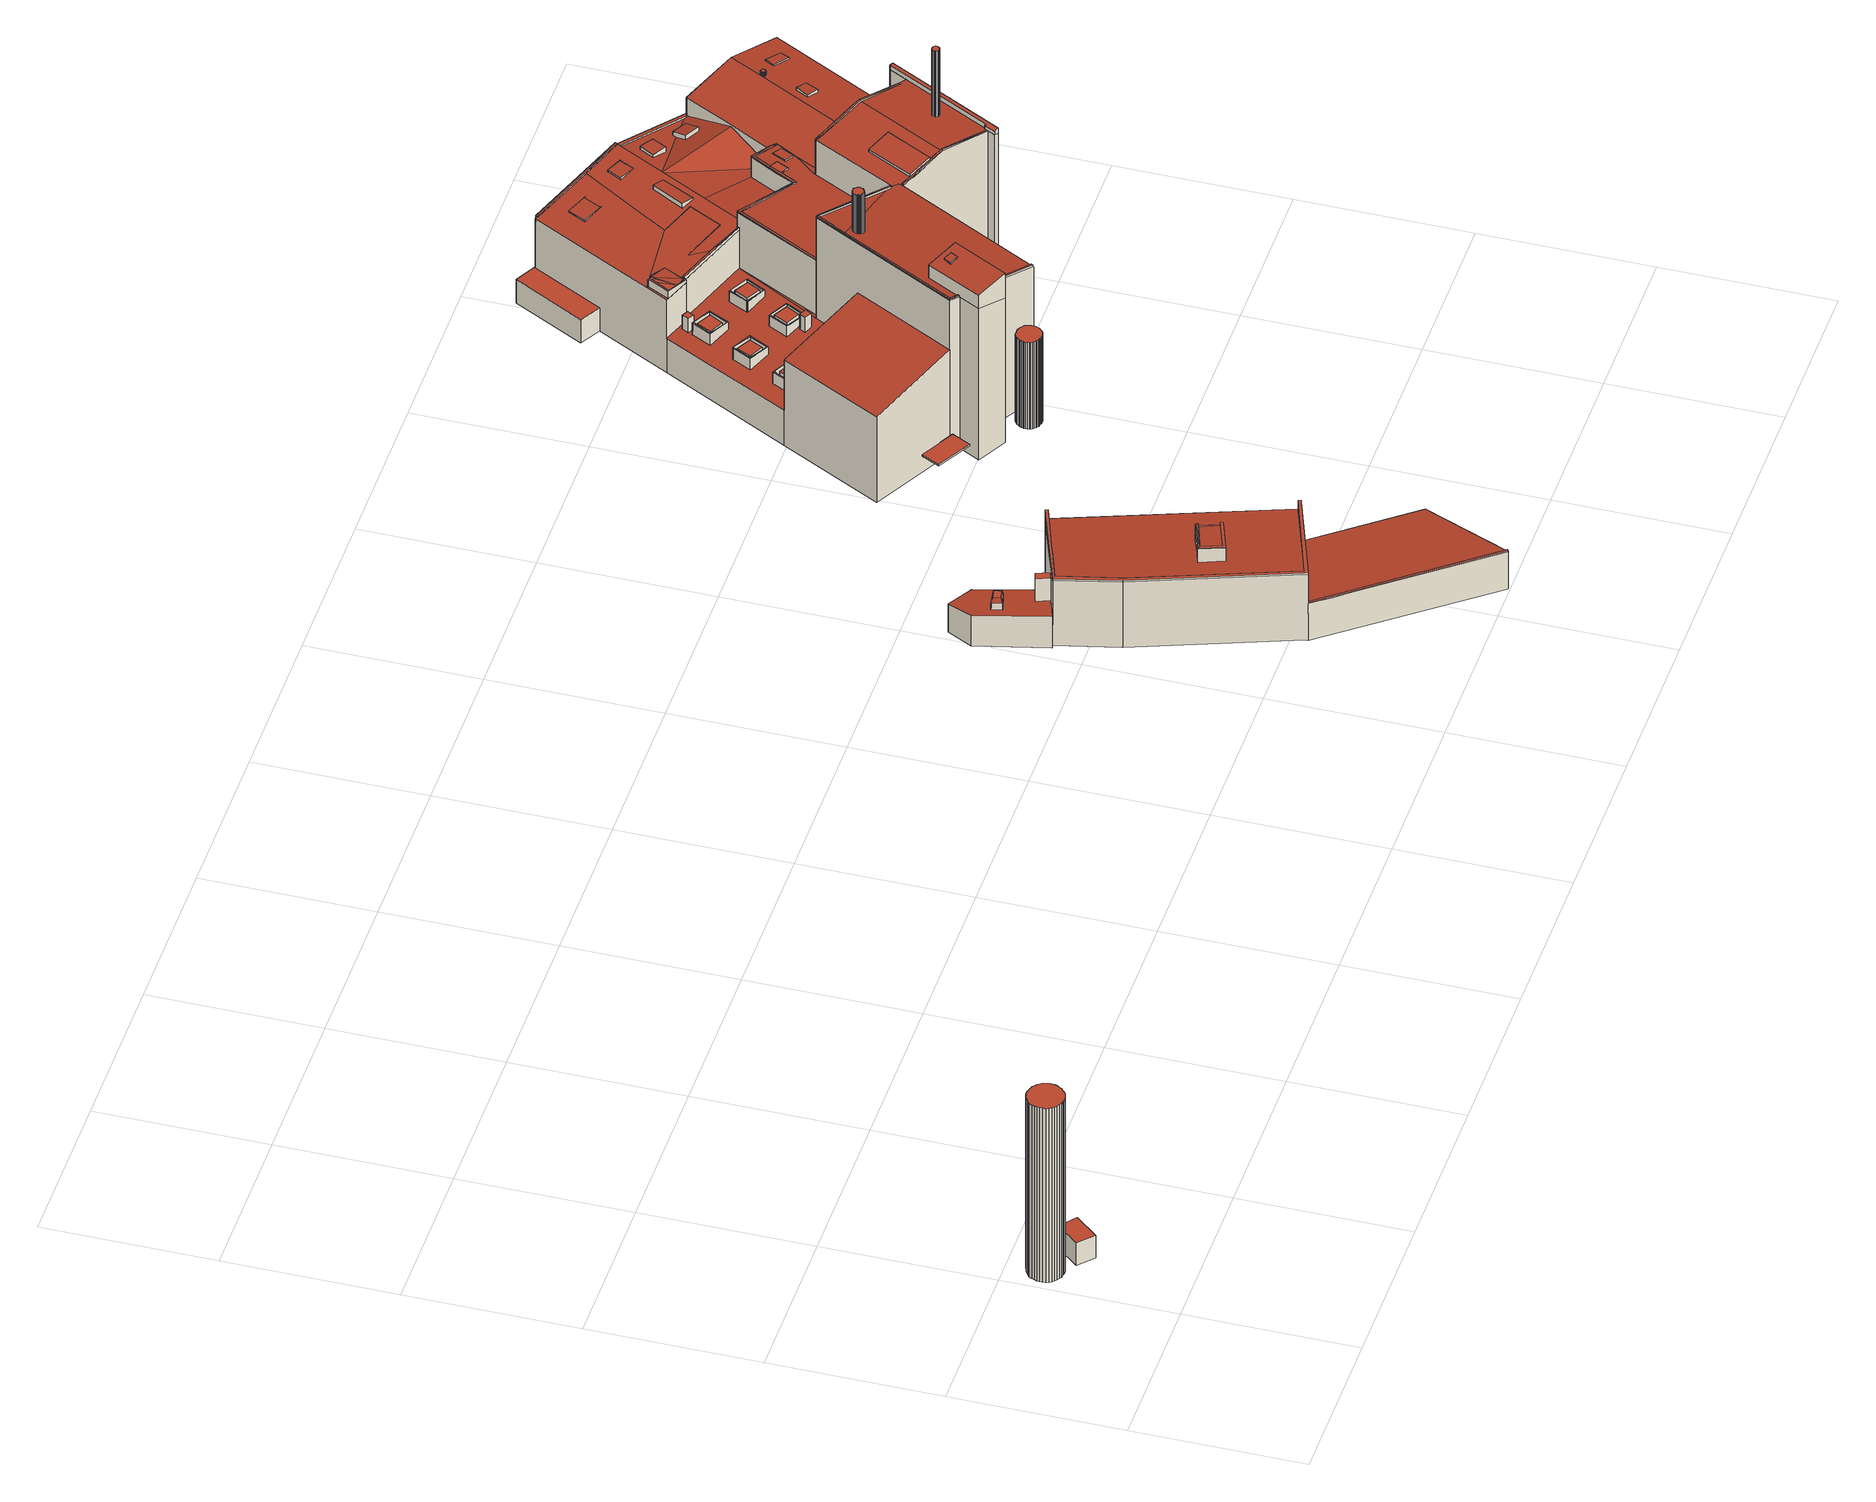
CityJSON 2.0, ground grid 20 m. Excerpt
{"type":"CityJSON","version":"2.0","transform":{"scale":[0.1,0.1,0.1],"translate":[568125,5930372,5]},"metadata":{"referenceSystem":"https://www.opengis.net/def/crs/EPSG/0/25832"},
"CityObjects":{
"building1":{"type":"Building","attributes":{"Grundfläche 2D":"13.492897","Grundhöhe NN":"6.070"},"geometry":[{"type":"Solid","lod":"3","boundaries":[[[[0,1,2,3,4,5,6,7,8,9,10,11,12,13,14,15,16,17,18,19,20,21,22,23,24,25,26,27,28,29,30,31,32,33,34,35,36,37,38,39]],[[40,41,4,3]],[[42,40,3,2]],[[43,44,0,39]],[[44,45,1,0]],[[45,42,2,1]],[[41,46,5,4]],[[46,47,6,5]],[[47,48,7,6]],[[48,49,8,7]],[[49,50,9,8]],[[50,51,10,9]],[[51,52,11,10]],[[52,53,12,11]],[[53,54,13,12]],[[54,55,14,13]],[[55,56,15,14]],[[56,57,16,15]],[[57,58,17,16]],[[58,59,18,17]],[[59,60,19,18]],[[60,61,20,19]],[[61,62,21,20]],[[62,63,22,21]],[[63,64,23,22]],[[64,65,24,23]],[[65,66,25,24]],[[66,67,26,25]],[[67,68,27,26]],[[68,69,28,27]],[[69,70,29,28]],[[70,71,30,29]],[[71,72,31,30]],[[72,73,32,31]],[[73,74,33,32]],[[74,75,34,33]],[[75,76,35,34]],[[76,77,36,35]],[[77,78,37,36]],[[78,79,38,37]],[[79,43,39,38]],[[78,77,76,75,74,73,72,71,70,69,68,67,66,65,64,63,62,61,60,59,58,57,56,55,54,53,52,51,50,49,48,47,46,41,40,42,45,44,43,79]]]],"semantics":{"surfaces":[{"type":"RoofSurface"},{"type":"WallSurface"},{"type":"GroundSurface"}],"values":[[0,1,1,1,1,1,1,1,1,1,1,1,1,1,1,1,1,1,1,1,1,1,1,1,1,1,1,1,1,1,1,1,1,1,1,1,1,1,1,1,1,2]]}}]},
"building2":{"type":"Building","attributes":{"Grundfläche 2D":"8.220326","Grundhöhe NN":"6.034"},"geometry":[{"type":"Solid","lod":"3","boundaries":[[[[80,81,82,83]],[[84,85,83,82]],[[85,86,80,83]],[[86,87,81,80]],[[87,84,82,81]],[[87,86,85,84]]]],"semantics":{"surfaces":[{"type":"RoofSurface"},{"type":"WallSurface"},{"type":"GroundSurface"}],"values":[[0,1,1,1,1,2]]}}]},
"building3":{"type":"Building","attributes":{"Grundfläche 2D":"47.144656","Grundhöhe NN":"5.315"},"children":["building3-1","building3-2"],"geometry":[{"type":"Solid","lod":"3","boundaries":[[[[88,89,90,91,92,93,94]],[[94,93,95,96]],[[88,94,96,97]],[[89,88,97,98]],[[92,91,90,89,98,99]],[[93,92,99,95]],[[99,98,97,96,95]]]],"semantics":{"surfaces":[{"type":"RoofSurface"},{"type":"WallSurface"},{"type":"GroundSurface"}],"values":[[0,1,1,1,1,1,2]]}}]},
"building3-1":{"type":"BuildingInstallation","parents":["building3"],"geometry":[{"type":"MultiSurface","lod":"3","boundaries":[[[100,101,102,103]],[[101,100,90,91]],[[91,104,102,101]],[[103,102,104,105]],[[105,90,100,103]]],"semantics":{"surfaces":[{"type":"RoofSurface"},{"type":"WallSurface"}],"values":[0,1,1,1,1]}}]},
"building3-2":{"type":"BuildingInstallation","parents":["building3"],"geometry":[{"type":"MultiSurface","lod":"3","boundaries":[[[106,107,108,109]],[[110,106,109,111]],[[107,112,113,108]],[[112,114,110,111,113]],[[109,108,113,111]],[[115,116,107,106]],[[116,117,112,107]],[[112,117,118,110,114]],[[115,106,110,118]]],"semantics":{"surfaces":[{"type":"RoofSurface"},{"type":"WallSurface"}],"values":[0,0,0,0,0,1,1,1,1]}}]},
"building4":{"type":"Building","attributes":{"Grundfläche 2D":"330.862575","Grundhöhe NN":"5.452"},"children":["building4-1"],"geometry":[{"type":"MultiSurface","lod":"3","boundaries":[[[119,120,121,122,123,124]],[[125,119,124,126]],[[127,128,129,130,131,132,133,134,135,136,137,138,139,140,141,142]],[[143,144,145,146,147,148,149,150,151,152,153,154,155,156,157],[158,159,160,161,162,163,164,165,166,167]],[[168,169,158,167,166]],[[168,166,165,120]],[[165,164,121,120]],[[164,163,122,121]],[[163,162,123,122]],[[162,161,170,123]],[[171,170,161,160,159]],[[171,159,158,169]],[[172,153,152,134,133,132]],[[151,150,135,134,152]],[[148,136,135,150,149]],[[146,145,137,136,148,147]],[[143,157,156,141,140,139,138,137,145,144]],[[173,142,141,156]],[[173,174,175,127,142]],[[175,176,128,127]],[[176,177,178,130,129,128]],[[179,180,172,132,131,130,178]],[[153,172,181,182]],[[154,153,182,183]],[[155,154,183,184]],[[156,155,184,185]],[[173,156,185,186]],[[175,174,173,186,187]],[[176,175,187,188]],[[189,178,177,176,188,190]],[[181,172,180,179,178,189,191]],[[185,184,183,182,181,191,189,190,188,187,186]]],"semantics":{"surfaces":[{"type":"RoofSurface"},{"type":"WallSurface"},{"type":"GroundSurface"}],"values":[0,0,0,0,1,1,1,1,1,1,1,1,1,1,1,1,1,1,1,1,1,1,1,1,1,1,1,1,1,1,1,2]}}]},
"building4-1":{"type":"BuildingInstallation","parents":["building4"],"geometry":[{"type":"MultiSurface","lod":"3","boundaries":[[[192,193,194]],[[193,195,196,194]],[[197,198,192]],[[198,193,192]],[[199,198,197,200,201,202,203]],[[194,170,171,197,192]],[[171,169,200,197]],[[169,168,201,200]],[[168,120,119,203,202,201]],[[199,203,119,125]],[[198,199,125,126]],[[195,193,198,126,124]],[[124,123,170,194,196,195]]],"semantics":{"surfaces":[{"type":"RoofSurface"},{"type":"WallSurface"}],"values":[0,0,0,0,0,1,1,1,1,1,1,1,1]}}]},
"building5":{"type":"Building","attributes":{"Grundfläche 2D":"205.376979","Grundhöhe NN":"5.447"},"children":["building5-1"],"geometry":[{"type":"Solid","lod":"3","boundaries":[[[[204,205,206,207,208,209,210,211,212]],[[206,205,204,212,213,214]],[[208,207,206,214,215]],[[216,210,209,208,215,217]],[[212,211,210,216,213]],[[215,214,213,216,217]]]],"semantics":{"surfaces":[{"type":"RoofSurface"},{"type":"WallSurface"},{"type":"GroundSurface"}],"values":[[0,1,1,1,1,2]]}}]},
"building5-1":{"type":"BuildingInstallation","parents":["building5"],"geometry":[{"type":"MultiSurface","lod":"3","boundaries":[[[218,219,220,221]],[[212,204,205,206,219,218]],[[206,207,220,219]],[[221,220,207,211]],[[211,212,218,221]]],"semantics":{"surfaces":[{"type":"RoofSurface"},{"type":"WallSurface"}],"values":[0,1,1,1,1]}}]},
"building6":{"type":"Building","attributes":{"Grundfläche 2D":"6.274191","Grundhöhe NN":"5.397"},"geometry":[{"type":"Solid","lod":"3","boundaries":[[[[222,223,224,225,226,227,228,229,230,231,232,233,234,235,236,237,238,239,240,241,242,243,244,245,246,247,248,249,250,251,252,253,254,255,256,257,258,259,260,261,262,263,264,265,266,267,268,269,270,271]],[[272,273,230,229]],[[273,274,231,230]],[[275,272,229,228]],[[276,277,225,224]],[[277,278,226,225]],[[278,279,227,226]],[[279,275,228,227]],[[274,280,232,231]],[[280,281,233,232]],[[281,282,234,233]],[[282,283,235,234]],[[283,284,236,235]],[[284,285,237,236]],[[285,286,238,237]],[[286,287,239,238]],[[287,288,240,239]],[[288,289,241,240]],[[289,290,242,241]],[[290,291,243,242]],[[291,292,244,243]],[[292,293,245,244]],[[293,294,246,245]],[[294,295,247,246]],[[295,296,248,247]],[[296,297,249,248]],[[297,298,250,249]],[[298,299,251,250]],[[299,300,252,251]],[[300,301,253,252]],[[301,302,254,253]],[[302,303,255,254]],[[303,304,256,255]],[[304,305,257,256]],[[305,306,258,257]],[[306,307,259,258]],[[307,308,260,259]],[[308,309,261,260]],[[309,310,262,261]],[[310,311,263,262]],[[311,312,264,263]],[[312,313,265,264]],[[313,314,266,265]],[[314,315,267,266]],[[315,316,268,267]],[[316,317,269,268]],[[317,318,270,269]],[[318,319,271,270]],[[319,320,222,271]],[[320,321,223,222]],[[321,276,224,223]],[[317,316,315,314,313,312,311,310,309,308,307,306,305,304,303,302,301,300,299,298,297,296,295,294,293,292,291,290,289,288,287,286,285,284,283,282,281,280,274,273,272,275,279,278,277,276,321,320,319,318]]]],"semantics":{"surfaces":[{"type":"RoofSurface"},{"type":"WallSurface"},{"type":"GroundSurface"}],"values":[[0,1,1,1,1,1,1,1,1,1,1,1,1,1,1,1,1,1,1,1,1,1,1,1,1,1,1,1,1,1,1,1,1,1,1,1,1,1,1,1,1,1,1,1,1,1,1,1,1,1,1,2]]}}]},
"building7":{"type":"Building","attributes":{"Grundfläche 2D":"1650.119699","Grundhöhe NN":"5.397"},"children":["building7-1","building7-2","building7-3","building7-4","building7-5","building7-6","building7-7","building7-8","building7-9","building7-10","building7-11","building7-12","building7-13","building7-14","building7-15","building7-16","building7-17","building7-18","building7-19","building7-20","building7-21","building7-22","building7-23","building7-24","building7-25","building7-26","building7-27","building7-28","building7-29","building7-30","building7-31","building7-32","building7-33","building7-34","building7-35","building7-36","building7-37","building7-38","building7-39","building7-40","building7-41","building7-42","building7-43","building7-44","building7-45","building7-46","building7-47"],"geometry":[{"type":"MultiSurface","lod":"3","boundaries":[[[322,323,324,325],[326,327,328,329]],[[330,331,332,333,334,335,336,337,338,339,340,341]],[[342,343,344,345,346,347,340,348,349,337,350,335,351,352]],[[341,340,347,346,353,354]],[[336,350,337]],[[335,350,336]],[[355,356,357,358]],[[359,360,361,362,363,364,365,366,367,368,369,370,371]],[[364,363,362,361,372,373,374,375,376,377,378,379,380,381,382],[383,384,385,386]],[[387,388,389,390]],[[389,391,390]],[[390,391,388,392,393,394,395,396,395]],[[388,391,389,388,392]],[[397,398,399,400,401,402,403,404,380,379,378,393,392,388,387,405]],[[406,407,408,409,410,411,412,413,414,415,416,417]],[[414,413,412,418,419,420,421]],[[422,423,424]],[[424,425,426]],[[427,422,428,429,430,431,432],[424,426,425,423,422],[433,434,435]],[[425,424,423]],[[434,433,435]],[[436,429,428]],[[437,438,439,440,441,442,443,444]],[[442,445,446,447]],[[447,448,442]],[[438,437,444,443,442,448,449,450]],[[451,452,453,454,455]],[[456,457,455,454,458,459,460,461,462,463,464,465,466,467,468,469]],[[470,471,472,473]],[[474,475,476,477,478]],[[479,480,446,445]],[[481,482,324,323]],[[400,325,324,482,402,483,484,401]],[[399,322,325,400]],[[481,323,322,399,398,485,486,397]],[[349,338,337]],[[339,338,349,348]],[[340,339,348]],[[471,422,427,472]],[[358,357,385,384]],[[355,358,384,383]],[[356,355,383,386]],[[357,356,386,385]],[[472,427,487,488,473]],[[470,473,488,489]],[[471,470,405,387,390,428,422]],[[405,470,489,490,397]],[[481,397,490,491]],[[482,481,491,492]],[[404,403,402,493,494]],[[402,482,492,493]],[[380,404,494,495]],[[395,496,467,436,428,390]],[[456,469,468,467,496,395,394,393,378,377,457]],[[496,467,496,395]],[[442,441,440,439,497,344,343,342,352,479,445]],[[344,497,439,498,499,345]],[[346,345,499,500]],[[346,500,501,475,353]],[[502,432,330,341,354,353,475,474,503]],[[331,330,432,431,332]],[[332,431,430,333]],[[333,430,429,334]],[[414,421,504,505,450,415]],[[448,447,417,416,415,450,449]],[[420,506,504,421]],[[427,432,502,487]],[[368,367,507,508]],[[368,508,506,420,369]],[[369,420,419,370]],[[412,411,410,409,453,452,451,455,376,375,374,373,372,361,360,359,371,370,419,418]],[[376,455,457,377]],[[365,364,382,381,380,495,509]],[[366,365,509,510]],[[367,366,510,507]],[[475,501,511,476]],[[477,476,511,512]],[[478,477,512,513]],[[474,478,513,503]],[[439,438,514,498]],[[450,505,514,438]],[[459,458,454,453,409,408,407]],[[417,447,446,461,460,459,407,406]],[[462,461,446,480,463]],[[352,351,465,464,463,480,479]],[[334,429,436,467,466,465,351,335]],[[506,508,507,510,509,495,494,493,492,491,490,489,488,487,502,503,513,512,511,501,500,499,498,514,505,504]]],"semantics":{"surfaces":[{"type":"RoofSurface"},{"type":"WallSurface"},{"type":"GroundSurface"}],"values":[0,0,0,0,0,0,0,0,0,0,0,0,0,0,0,0,0,0,0,0,0,0,0,0,0,0,0,0,0,0,0,1,1,1,1,1,1,1,1,1,1,1,1,1,1,1,1,1,1,1,1,1,1,1,1,1,1,1,1,1,1,1,1,1,1,1,1,1,1,1,1,1,1,1,1,1,1,1,1,1,1,1,1,1,1,1,2]}}]},
"building7-1":{"type":"BuildingInstallation","parents":["building7"],"geometry":[{"type":"MultiSurface","lod":"3","boundaries":[[[515,516,517,518,519,520,521,522,523,524,525,526,527,528,529,530,531,532,533,534,535,536,537,538,539,540,541,542,543,544,545,546,547,548,549,550,551,552,553,554]],[[555,556,520,519]],[[556,557,521,520]],[[557,558,522,521]],[[559,560,518,517]],[[560,555,519,518]],[[558,561,523,522]],[[561,562,524,523]],[[562,563,525,524]],[[563,564,526,525]],[[564,565,527,526]],[[565,566,528,527]],[[529,528,566,567]],[[567,568,530,529]],[[568,569,531,530]],[[532,531,569,570]],[[570,571,533,532]],[[571,572,534,533]],[[572,573,535,534]],[[573,574,536,535]],[[574,575,537,536]],[[575,576,538,537]],[[576,577,539,538]],[[577,578,540,539]],[[578,579,541,540]],[[579,580,542,541]],[[580,581,543,542]],[[581,582,544,543]],[[582,583,545,544]],[[583,584,546,545]],[[584,585,547,546]],[[585,586,548,547]],[[586,587,549,548]],[[587,588,550,549]],[[551,550,588,589]],[[589,590,552,551]],[[590,591,553,552]],[[591,592,554,553]],[[592,593,515,554]],[[593,594,516,515]],[[594,559,517,516]]],"semantics":{"surfaces":[{"type":"RoofSurface"},{"type":"WallSurface"}],"values":[0,1,1,1,1,1,1,1,1,1,1,1,1,1,1,1,1,1,1,1,1,1,1,1,1,1,1,1,1,1,1,1,1,1,1,1,1,1,1,1,1]}}]},
"building7-2":{"type":"BuildingInstallation","parents":["building7"],"geometry":[{"type":"MultiSurface","lod":"3","boundaries":[[[595,596,597,598]],[[598,597,329,328]],[[595,598,328,327]],[[596,595,327,326]],[[597,596,326,329]]],"semantics":{"surfaces":[{"type":"RoofSurface"},{"type":"WallSurface"}],"values":[0,1,1,1,1]}}]},
"building7-3":{"type":"BuildingInstallation","parents":["building7"],"geometry":[{"type":"MultiSurface","lod":"3","boundaries":[[[599,600,485]],[[600,486,485]],[[601,600,599]],[[599,602,603,604,605,606,607,601]],[[606,608,609,607]],[[610,611,609,608]],[[612,611,610]],[[612,613,614,611]],[[599,485,398,615]],[[602,599,615,392]],[[392,388,603,602]],[[388,389,603]],[[389,604,603]],[[389,391,605,604]],[[391,616,606,605]],[[617,618,612,610,608,606,616,396]],[[618,393,613,612]],[[614,613,393,394,395,609,611]],[[395,390,607,609]],[[390,387,405,601,607]],[[601,405,397,486,600]]],"semantics":{"surfaces":[{"type":"RoofSurface"},{"type":"WallSurface"}],"values":[0,0,0,0,0,0,0,0,1,1,1,1,1,1,1,1,1,1,1,1,1]}}]},
"building7-4":{"type":"BuildingInstallation","parents":["building7"],"geometry":[{"type":"MultiSurface","lod":"3","boundaries":[[[619,620,621,622,623,624,625,626,627,628,629,630,631,632,633]],[[624,623,332,333,634]],[[625,624,634,635]],[[626,625,635,636]],[[637,638,627,626,636,639]],[[627,638,640]],[[628,627,640,641]],[[642,629,628,641,643]],[[644,631,630,629,642,645]],[[632,631,646]],[[647,648,649,620,619,633,632,633]],[[650,331,622,621,620,649]],[[622,331,332,623]]],"semantics":{"surfaces":[{"type":"RoofSurface"},{"type":"WallSurface"}],"values":[0,1,1,1,1,1,1,1,1,1,1,1,1]}}]},
"building7-5":{"type":"BuildingInstallation","parents":["building7"],"geometry":[{"type":"MultiSurface","lod":"3","boundaries":[[[651,652,653]],[[651,654,655,656]],[[654,651,653]],[[334,335,652,651]],[[653,652,335,350]],[[654,653,350,336]],[[657,658,655,654,336]],[[655,658,634,624,656]],[[333,334,651,656,624,634]]],"semantics":{"surfaces":[{"type":"RoofSurface"},{"type":"WallSurface"}],"values":[0,0,0,1,1,1,1,1,1]}}]},
"building7-6":{"type":"BuildingInstallation","parents":["building7"],"geometry":[{"type":"MultiSurface","lod":"3","boundaries":[[[659,660,353,341,649,648]],[[353,354,341]]],"semantics":{"surfaces":[{"type":"RoofSurface"},{"type":"WallSurface"}],"values":[0,1]}}]},
"building7-7":{"type":"BuildingInstallation","parents":["building7"],"geometry":[{"type":"MultiSurface","lod":"3","boundaries":[[[661,662,663,664]],[[664,665,661]],[[665,666,662,661]],[[666,663,662]]],"semantics":{"surfaces":[{"type":"RoofSurface"},{"type":"WallSurface"}],"values":[0,1,1,1]}}]},
"building7-8":{"type":"BuildingInstallation","parents":["building7"],"geometry":[{"type":"MultiSurface","lod":"3","boundaries":[[[667,668,669,670]],[[670,669,671,672]],[[670,672,667]],[[668,667,673]],[[669,668,673,671]]],"semantics":{"surfaces":[{"type":"RoofSurface"},{"type":"WallSurface"}],"values":[0,1,1,1,1]}}]},
"building7-9":{"type":"BuildingInstallation","parents":["building7"],"geometry":[{"type":"MultiSurface","lod":"3","boundaries":[[[641,640,643]],[[644,645,642,643,640,638]],[[631,638,637,658,646]],[[631,644,638]],[[658,637,639,636,635,634]],[[646,658,674,632]],[[674,633,632]],[[675,676,633,674]],[[657,677,674,658]],[[677,678,676,675,674]],[[678,647,633,676]]],"semantics":{"surfaces":[{"type":"RoofSurface"},{"type":"WallSurface"}],"values":[0,0,0,0,0,0,0,0,1,1,1]}}]},
"building7-10":{"type":"BuildingInstallation","parents":["building7"],"geometry":[{"type":"MultiSurface","lod":"3","boundaries":[[[679,680,681]],[[680,679,682,683,684]],[[343,344,679,681]],[[344,345,682,679]],[[345,346,685,684,683,682]],[[680,684,685,347]],[[347,343,681,680]]],"semantics":{"surfaces":[{"type":"RoofSurface"},{"type":"WallSurface"}],"values":[0,0,1,1,1,1,1]}}]},
"building7-11":{"type":"BuildingInstallation","parents":["building7"],"geometry":[{"type":"MultiSurface","lod":"3","boundaries":[[[686,687,688,689]],[[690,691,687,686]],[[691,692,688,687]],[[692,693,689,688]],[[693,690,686,689]]],"semantics":{"surfaces":[{"type":"RoofSurface"},{"type":"WallSurface"}],"values":[0,1,1,1,1]}}]},
"building7-12":{"type":"BuildingInstallation","parents":["building7"],"geometry":[{"type":"MultiSurface","lod":"3","boundaries":[[[694,695,696,697]],[[698,699,697,696]],[[694,697,699,700]],[[695,694,700,701]],[[701,698,696,695]]],"semantics":{"surfaces":[{"type":"RoofSurface"},{"type":"WallSurface"}],"values":[0,1,1,1,1]}}]},
"building7-13":{"type":"BuildingInstallation","parents":["building7"],"geometry":[{"type":"MultiSurface","lod":"3","boundaries":[[[702,703,704,705,706,707,708,709,710,711,712,713,714,715,716,717,718,719,720,721]],[[722,723,705,704]],[[724,722,704,703]],[[723,725,706,705]],[[725,726,707,706]],[[726,727,708,707]],[[727,728,708]],[[728,729,709,708]],[[729,730,710,709]],[[730,731,711,710]],[[731,732,712,711]],[[732,733,713,712]],[[733,734,714,713]],[[734,735,715,714]],[[735,736,716,715]],[[736,737,717,716]],[[737,738,718,717]],[[738,739,719,718]],[[739,740,720,719]],[[740,741,720]],[[741,742,721,720]],[[742,743,702,721]],[[743,724,703,702]]],"semantics":{"surfaces":[{"type":"RoofSurface"},{"type":"WallSurface"}],"values":[0,1,1,1,1,1,1,1,1,1,1,1,1,1,1,1,1,1,1,1,1,1,1]}}]},
"building7-14":{"type":"BuildingInstallation","parents":["building7"],"geometry":[{"type":"MultiSurface","lod":"3","boundaries":[[[744,745,746,747]],[[748,749,747,746]],[[749,750,744,747]],[[745,744,750,751]],[[746,745,751,748]]],"semantics":{"surfaces":[{"type":"RoofSurface"},{"type":"WallSurface"}],"values":[0,1,1,1,1]}}]},
"building7-15":{"type":"BuildingInstallation","parents":["building7"],"geometry":[{"type":"MultiSurface","lod":"3","boundaries":[[[752,753,754,755,756,757,758,759,760,761,762]],[[763,764,755,754]],[[764,426,765,766,767,759,758,757,756,755]],[[767,768,760,759]],[[769,770,762,761]],[[770,771,752,762]],[[771,772,753,752]]],"semantics":{"surfaces":[{"type":"RoofSurface"},{"type":"WallSurface"}],"values":[0,1,1,1,1,1,1]}}]},
"building7-16":{"type":"BuildingInstallation","parents":["building7"],"geometry":[{"type":"MultiSurface","lod":"3","boundaries":[[[773,774,775,776,777,778,779,780]],[[781,782,775,774]],[[783,776,775,782,434]],[[783,784,777,776]],[[784,423,778,777]],[[423,424,778]],[[779,778,424,785]],[[785,425,780,779]],[[425,786,773,780]]],"semantics":{"surfaces":[{"type":"RoofSurface"},{"type":"WallSurface"}],"values":[0,1,1,1,1,1,1,1,1]}}]},
"building7-17":{"type":"BuildingInstallation","parents":["building7"],"geometry":[{"type":"MultiSurface","lod":"3","boundaries":[[[787,788,789,790]],[[791,792,789,788]],[[793,794,787,790]]],"semantics":{"surfaces":[{"type":"RoofSurface"},{"type":"WallSurface"}],"values":[0,1,1]}}]},
"building7-18":{"type":"BuildingInstallation","parents":["building7"],"geometry":[{"type":"MultiSurface","lod":"3","boundaries":[[[795,796,797,798,799,800,801]],[[802,803,804,795,801,800,799,805]],[[798,797,796,806,807,808]]],"semantics":{"surfaces":[{"type":"RoofSurface"},{"type":"WallSurface"}],"values":[0,1,1]}}]},
"building7-19":{"type":"BuildingInstallation","parents":["building7"],"geometry":[{"type":"MultiSurface","lod":"3","boundaries":[[[809,810,811,812]],[[812,811,813,814]],[[809,812,814,815]],[[810,809,815,816]],[[811,810,816,813]]],"semantics":{"surfaces":[{"type":"RoofSurface"},{"type":"WallSurface"}],"values":[0,1,1,1,1]}}]},
"building7-20":{"type":"BuildingInstallation","parents":["building7"],"geometry":[{"type":"MultiSurface","lod":"3","boundaries":[[[817,818,819,820]],[[820,819,821,822]],[[817,820,822,823]],[[818,817,823,824]],[[819,818,824,821]]],"semantics":{"surfaces":[{"type":"RoofSurface"},{"type":"WallSurface"}],"values":[0,1,1,1,1]}}]},
"building7-21":{"type":"BuildingInstallation","parents":["building7"],"geometry":[{"type":"MultiSurface","lod":"3","boundaries":[[[825,826,827,828,829,830,831,832,833,834]],[[835,836,830,829]],[[836,837,831,830]],[[837,838,832,831]],[[839,840,841,825,834,833]],[[841,842,826,825]],[[842,843,844,828,827,826]]],"semantics":{"surfaces":[{"type":"RoofSurface"},{"type":"WallSurface"}],"values":[0,1,1,1,1,1,1]}}]},
"building7-22":{"type":"BuildingInstallation","parents":["building7"],"geometry":[{"type":"MultiSurface","lod":"3","boundaries":[[[845,846,847,848]],[[848,847,849,850]],[[845,848,850,851]],[[846,845,851,852]],[[847,846,852,849]]],"semantics":{"surfaces":[{"type":"RoofSurface"},{"type":"WallSurface"}],"values":[0,1,1,1,1]}}]},
"building7-23":{"type":"BuildingInstallation","parents":["building7"],"geometry":[{"type":"MultiSurface","lod":"3","boundaries":[[[853,788,787,854,855,790,789,856,857]],[[794,858,854,787]],[[858,859,855,854]],[[859,793,790,855]],[[792,860,856,789]],[[860,861,862,853,857,856]],[[862,791,788,853]]],"semantics":{"surfaces":[{"type":"RoofSurface"},{"type":"WallSurface"}],"values":[0,1,1,1,1,1,1]}}]},
"building7-24":{"type":"BuildingInstallation","parents":["building7"],"geometry":[{"type":"MultiSurface","lod":"3","boundaries":[[[863,864,865,866]],[[867,868,864,863]],[[869,870,865,864,868]],[[871,866,865,870,872]],[[871,867,863,866]]],"semantics":{"surfaces":[{"type":"RoofSurface"},{"type":"WallSurface"}],"values":[0,1,1,1,1]}}]},
"building7-25":{"type":"BuildingInstallation","parents":["building7"],"geometry":[{"type":"MultiSurface","lod":"3","boundaries":[[[828,833,832,829]],[[844,839,833,828]],[[835,829,832,838,873,874,875,876]]],"semantics":{"surfaces":[{"type":"RoofSurface"},{"type":"WallSurface"}],"values":[0,1,1]}}]},
"building7-26":{"type":"BuildingInstallation","parents":["building7"],"geometry":[{"type":"MultiSurface","lod":"3","boundaries":[[[877,878,879,880]],[[880,879,881,882]],[[877,880,882,883]],[[878,877,883,884]],[[879,878,884,881]]],"semantics":{"surfaces":[{"type":"RoofSurface"},{"type":"WallSurface"}],"values":[0,1,1,1,1]}}]},
"building7-27":{"type":"BuildingInstallation","parents":["building7"],"geometry":[{"type":"MultiSurface","lod":"3","boundaries":[[[885,886,887,888,889]],[[890,891,892,893,887,886,885]],[[894,895,889,888,896]]],"semantics":{"surfaces":[{"type":"RoofSurface"},{"type":"WallSurface"}],"values":[0,1,1]}}]},
"building7-28":{"type":"BuildingInstallation","parents":["building7"],"geometry":[{"type":"MultiSurface","lod":"3","boundaries":[[[897,898,899,900,901,885,889,902,903,888,887,904]],[[895,905,902,889]],[[905,906,903,902]],[[896,888,903,906,907]],[[893,908,909,910,911,898,897,904,887]],[[911,912,899,898]],[[912,913,914,890,885,901,900,899]]],"semantics":{"surfaces":[{"type":"RoofSurface"},{"type":"WallSurface"}],"values":[0,1,1,1,1,1,1]}}]},
"building7-29":{"type":"BuildingInstallation","parents":["building7"],"geometry":[{"type":"MultiSurface","lod":"3","boundaries":[[[773,754,753,761,760,774]],[[772,435,769,761,753]],[[433,781,774,760,768]],[[786,763,754,773]]],"semantics":{"surfaces":[{"type":"RoofSurface"},{"type":"WallSurface"}],"values":[0,1,1,1]}}]},
"building7-30":{"type":"BuildingInstallation","parents":["building7"],"geometry":[{"type":"MultiSurface","lod":"3","boundaries":[[[874,915,916,875]],[[917,876,875,916]],[[873,918,915,874]],[[918,917,916,915]]],"semantics":{"surfaces":[{"type":"RoofSurface"},{"type":"WallSurface"}],"values":[0,1,1,1]}}]},
"building7-31":{"type":"BuildingInstallation","parents":["building7"],"geometry":[{"type":"MultiSurface","lod":"3","boundaries":[[[919,799,798,920,921,922,796,795,923]],[[808,924,920,798]],[[921,920,924,925]],[[926,806,796,922,921,925]],[[927,923,795,804,928]],[[927,929,919,923]],[[929,805,799,919]]],"semantics":{"surfaces":[{"type":"RoofSurface"},{"type":"WallSurface"}],"values":[0,1,1,1,1,1,1]}}]},
"building7-32":{"type":"BuildingInstallation","parents":["building7"],"geometry":[{"type":"MultiSurface","lod":"3","boundaries":[[[930,931,932,933]],[[931,930,934,935]],[[935,936,932,931]],[[933,932,936,937]],[[937,934,930,933]]],"semantics":{"surfaces":[{"type":"RoofSurface"},{"type":"WallSurface"}],"values":[0,1,1,1,1]}}]},
"building7-33":{"type":"BuildingInstallation","parents":["building7"],"geometry":[{"type":"MultiSurface","lod":"3","boundaries":[[[938,939,940,941,942,943,944,945,946,947]],[[948,949,942,941]],[[949,950,943,942]],[[950,951,944,943]],[[952,953,946,945]],[[953,954,955,938,947,946]],[[955,956,957,940,939,938]]],"semantics":{"surfaces":[{"type":"RoofSurface"},{"type":"WallSurface"}],"values":[0,1,1,1,1,1,1]}}]},
"building7-34":{"type":"BuildingInstallation","parents":["building7"],"geometry":[{"type":"MultiSurface","lod":"3","boundaries":[[[941,940,945,944]],[[957,952,945,940]],[[951,948,941,944]]],"semantics":{"surfaces":[{"type":"RoofSurface"},{"type":"WallSurface"}],"values":[0,1,1]}}]},
"building7-35":{"type":"BuildingInstallation","parents":["building7"],"geometry":[{"type":"MultiSurface","lod":"3","boundaries":[[[958,959,960,961]],[[961,960,962,963]],[[958,961,963,964]],[[959,958,964,965]],[[960,959,965,962]]],"semantics":{"surfaces":[{"type":"RoofSurface"},{"type":"WallSurface"}],"values":[0,1,1,1,1]}}]},
"building7-36":{"type":"BuildingInstallation","parents":["building7"],"geometry":[{"type":"MultiSurface","lod":"3","boundaries":[[[966,967,968,969,970,971,972,973,974,975,976,977,978,979,980,981,982,983,984,985,986,987,988,989,990,991]],[[969,968,992,993]],[[970,969,993,994]],[[968,967,995,992]],[[971,970,994,996]],[[972,971,996,997]],[[973,972,997,998]],[[974,973,998,999]],[[975,974,999,1000]],[[976,975,1000,1001]],[[977,976,1001,1002]],[[977,1002,1003]],[[978,977,1003,1004]],[[979,978,1004,1005]],[[980,979,1005,1006]],[[981,980,1006,1007]],[[982,981,1007,1008]],[[982,1008,1009]],[[983,982,1009,1010]],[[984,983,1010,1011]],[[985,984,1011,1012]],[[986,985,1012,1013]],[[987,986,1013,1014]],[[988,987,1014,1015]],[[989,988,1015,1016]],[[990,989,1016,1017]],[[991,990,1017,1018]],[[966,991,1018,1019]],[[967,966,1019,995]]],"semantics":{"surfaces":[{"type":"RoofSurface"},{"type":"WallSurface"}],"values":[0,1,1,1,1,1,1,1,1,1,1,1,1,1,1,1,1,1,1,1,1,1,1,1,1,1,1,1,1]}}]},
"building7-37":{"type":"BuildingInstallation","parents":["building7"],"geometry":[{"type":"MultiSurface","lod":"3","boundaries":[[[1020,1021,1022,365]],[[1022,1021,1023,1024,1025,1026,1027,1028,1029,1030,1031,1032,1033]],[[1021,1020,363,1034,1035,1036,379,1028,1027,1026,1025,1024,1023]],[[379,380,1029,1028]],[[1022,1033,1032,1031,1030,1029,380,381,382,364,365]]],"semantics":{"surfaces":[{"type":"RoofSurface"},{"type":"WallSurface"}],"values":[0,0,1,1,1]}}]},
"building7-38":{"type":"BuildingInstallation","parents":["building7"],"geometry":[{"type":"MultiSurface","lod":"3","boundaries":[[[1037,1038,1039,1040,1041,1042,359]],[[1042,1043,359]],[[1044,1045,1046,375,1047,1048,1040,1039]],[[359,360,361,372,373,374,375,1046,1045,1044,1039,1038,1037]],[[1049,362,1042,1041,1040,1048,1047,1050]]],"semantics":{"surfaces":[{"type":"RoofSurface"},{"type":"WallSurface"}],"values":[0,0,0,1,1]}}]},
"building7-39":{"type":"BuildingInstallation","parents":["building7"],"geometry":[{"type":"MultiSurface","lod":"3","boundaries":[[[1051,1052,1053,1054,1055,1056,1057,1058]],[[367,368,1056,1055]],[[368,369,1057,1056]],[[369,370,1059,1058,1057]],[[1058,1059,1060,1051]],[[1020,365,366,1054,1053,1052,1051,1060]],[[366,367,1055,1054]]],"semantics":{"surfaces":[{"type":"RoofSurface"},{"type":"WallSurface"}],"values":[0,1,1,1,1,1,1]}}]},
"building7-40":{"type":"BuildingInstallation","parents":["building7"],"geometry":[{"type":"MultiSurface","lod":"3","boundaries":[[[1061,1062,1063,1064]],[[1065,1066,1061,1064]],[[1066,1067,1062,1061]],[[444,1068,1063,1062,1067]],[[443,1065,1064,1063,1068]]],"semantics":{"surfaces":[{"type":"RoofSurface"},{"type":"WallSurface"}],"values":[0,1,1,1,1]}}]},
"building7-41":{"type":"BuildingInstallation","parents":["building7"],"geometry":[{"type":"MultiSurface","lod":"3","boundaries":[[[1069,1070,1071,497,1072]],[[438,1071,1070,449,450]],[[497,1071,438,439]],[[439,440,441,1069,1072,497]],[[441,437,449,1070,1069]]],"semantics":{"surfaces":[{"type":"RoofSurface"},{"type":"WallSurface"}],"values":[0,1,1,1,1]}}]},
"building7-42":{"type":"BuildingInstallation","parents":["building7"],"geometry":[{"type":"MultiSurface","lod":"3","boundaries":[[[1073,1074,1075,1076]],[[1076,1075,1077,1078]],[[1073,1076,1078,1079]],[[1074,1073,1079,1080]],[[1075,1074,1080,1077]]],"semantics":{"surfaces":[{"type":"RoofSurface"},{"type":"WallSurface"}],"values":[0,1,1,1,1]}}]},
"building7-43":{"type":"BuildingInstallation","parents":["building7"],"geometry":[{"type":"MultiSurface","lod":"3","boundaries":[[[1081,1082,1083,1084]],[[1085,1086,1084,1083]],[[1081,1084,1086,1087]],[[1087,1088,1082,1081]],[[1083,1082,1088,1085]]],"semantics":{"surfaces":[{"type":"RoofSurface"},{"type":"WallSurface"}],"values":[0,1,1,1,1]}}]},
"building7-44":{"type":"BuildingInstallation","parents":["building7"],"geometry":[{"type":"MultiSurface","lod":"3","boundaries":[[[1089,1090,1091,1092]],[[1093,1094,1089,1092]],[[1094,1095,1096,1090,1089]],[[1096,1097,1091,1090]]],"semantics":{"surfaces":[{"type":"RoofSurface"},{"type":"WallSurface"}],"values":[0,1,1,1]}}]},
"building7-45":{"type":"BuildingInstallation","parents":["building7"],"geometry":[{"type":"MultiSurface","lod":"3","boundaries":[[[1098,1099,1100,1101,1102,1103]],[[1101,1104,1105,1106,1107,1102]],[[1106,1092,1091,1108,1109,1107]],[[1110,1111,1112,1108]],[[1112,1109,1108]],[[1113,1111,1110]],[[1114,1098,1103,496]],[[1098,1114,468,1115]],[[1099,1098,1115,1116]],[[1101,1100,1099,1116,1117,1118,1119,1120,1106,1105,1104]],[[1121,1093,1092,1106,1120]],[[1091,1097,1122,1108]],[[1113,1110,1108,1122,1123]],[[1123,460,1111,1113]],[[460,461,1109,1112,1111]],[[461,462,463,1107,1109]],[[1107,463,464,465,1103,1102]],[[465,466,467,496,1103]],[[468,1114,496,467]]],"semantics":{"surfaces":[{"type":"RoofSurface"},{"type":"WallSurface"}],"values":[0,0,0,0,0,0,0,1,1,1,1,1,1,1,1,1,1,1,1]}}]},
"building7-46":{"type":"BuildingInstallation","parents":["building7"],"geometry":[{"type":"MultiSurface","lod":"3","boundaries":[[[1124,1125,484,483]],[[402,403,1124,483]],[[403,1126,1125,1124]],[[484,1125,1126,401]]],"semantics":{"surfaces":[{"type":"RoofSurface"},{"type":"WallSurface"}],"values":[0,1,1,1]}}]},
"building7-47":{"type":"BuildingInstallation","parents":["building7"],"geometry":[{"type":"MultiSurface","lod":"3","boundaries":[[[1127,1128,1129,1130]],[[1127,1130,1131,1132]],[[1128,1127,1132,1133]],[[1129,1128,1133,1134]],[[1130,1129,1134,1131]],[[1133,1132,1131,1134]]],"semantics":{"surfaces":[{"type":"RoofSurface"},{"type":"WallSurface"},{"type":"OuterCeilingSurface"}],"values":[0,1,1,1,1,2]}}]}
},
"vertices":[
[26,175,250],[23,176,250],[20,176,250],[17,175,250],[14,174,250],[11,172,250],[8,170,250],[6,168,250],[4,165,250],[3,162,250],[2,159,250],[2,156,250],[2,153,250],[2,149,250],[3,146,250],[5,143,250],[7,141,250],[9,139,250],[12,137,250],[15,135,250],[18,135,250],[21,134,250],[25,134,250],[28,135,250],[31,136,250],[34,138,250],[36,140,250],[39,142,250],[40,145,250],[42,148,250],[43,151,250],[43,154,250],[43,157,250],[42,161,250],[41,164,250],[40,166,250],[38,169,250],[35,171,250],[33,173,250],[30,174,250],[17,175,11],[14,174,11],[20,176,11],[30,174,11],[26,175,11],[23,176,11],[11,172,11],[8,170,11],[6,168,11],[4,165,11],[3,162,11],[2,159,11],[2,156,11],[2,153,11],[2,149,11],[3,146,11],[5,143,11],[7,141,11],[9,139,11],[12,137,11],[15,135,11],[18,135,11],[21,134,11],[25,134,11],[28,135,11],[31,136,11],[34,138,11],[36,140,11],[39,142,11],[40,145,11],[42,148,11],[43,151,11],[43,154,11],[43,157,11],[42,161,11],[41,164,11],[40,166,11],[38,169,11],[35,171,11],[33,173,11],
[80,137,41],[61,152,41],[39,126,41],[57,110,41],[39,126,10],[57,110,10],[80,137,10],[61,152,10],
[998,521,45],[1019,438,46],[1047,448,43],[1056,451,43],[1065,455,42],[1045,534,40],[1013,551,42],[1045,534,3],[1013,551,3],[998,521,3],[1019,438,3],[1065,455,3],
[1047,448,74],[1056,451,74],[1050,466,74],[1041,463,74],[1050,466,42],[1041,463,43],
[1017,492,53],[1032,496,53],[1030,497,59],[1018,494,59],[1014,504,53],[1016,502,59],[1030,507,53],[1028,505,59],[1015,504,53],[1017,492,44],[1032,496,43],[1030,507,43],[1014,504,44],
[1143,289,107],[1143,288,107],[1144,289,107],[1136,313,107],[1134,312,107],[1134,311,107],[1107,276,110],[1099,299,110],[1020,438,97],[1038,366,97],[1104,184,97],[1105,181,97],[1215,221,97],[1218,222,97],[1217,224,97],[1217,225,97],[1107,186,97],[1042,367,97],[1025,437,97],[1064,451,97],[1066,452,97],[1127,474,97],[1128,474,97],[1127,477,97],[1066,452,90],[1064,451,90],[1025,437,94],[1040,373,94],[1041,370,94],[1042,367,94],[1044,361,94],[1107,186,94],[1216,225,83],[1217,225,83],[1217,224,83],[1220,225,83],[1129,475,84],[1128,474,84],[1127,474,84],[1105,272,92],[1095,300,92],[1113,306,90],[1133,314,88],[1134,312,88],[1136,313,88],[1144,289,88],[1143,288,88],[1144,286,88],[1140,285,88],[1144,286,107],[1105,272,110],[1133,314,107],[1095,300,110],[1218,222,83],[1127,477,84],[1065,455,90],[1020,438,95],[1038,366,95],[1104,184,95],[1105,181,95],[1107,182,95],[1215,221,83],[1218,222,5],[1217,224,5],[1220,225,5],[1129,475,5],[1128,474,5],[1127,477,5],[1020,438,5],[1038,366,5],[1105,181,5],[1104,184,5],[1215,221,5],
[1113,306,111],[1115,304,111],[1133,314,110],[1134,311,111],[1134,312,111],[1095,300,111],[1099,299,111],[1107,276,111],[1105,272,111],[1144,286,111],[1143,288,111],[1143,289,111],
[1121,160,55],[1138,139,55],[1246,2,55],[1248,4,54],[1302,110,44],[1215,220,44],[1215,221,44],[1107,182,54],[1105,181,55],[1105,181,4],[1246,2,4],[1302,110,4],[1215,221,4],[1215,220,4],
[1105,181,56],[1246,2,56],[1248,4,56],[1107,182,56],
[1380,577,123],[1379,578,123],[1377,579,123],[1375,580,123],[1374,580,123],[1372,580,123],[1370,580,123],[1368,580,123],[1367,580,123],[1365,579,123],[1364,578,123],[1362,577,123],[1361,576,123],[1360,574,123],[1359,573,123],[1358,571,123],[1358,569,123],[1357,568,123],[1357,566,123],[1357,564,123],[1358,562,123],[1358,561,123],[1359,559,123],[1360,558,123],[1361,556,123],[1362,555,123],[1364,554,123],[1365,553,123],[1367,553,123],[1369,552,123],[1370,552,123],[1372,552,123],[1374,552,123],[1376,553,123],[1377,553,123],[1379,554,123],[1380,555,123],[1382,557,123],[1383,558,123],[1384,559,123],[1384,561,123],[1385,563,123],[1385,564,123],[1385,566,123],[1385,568,123],[1385,570,123],[1384,571,123],[1384,573,123],[1383,575,123],[1381,576,123],[1368,580,4],[1367,580,4],[1365,579,4],[1370,580,4],[1377,579,4],[1375,580,4],[1374,580,4],[1372,580,4],[1364,578,4],[1362,577,4],[1361,576,4],[1360,574,4],[1359,573,4],[1358,571,4],[1358,569,4],[1357,568,4],[1357,566,4],[1357,564,4],[1358,562,4],[1358,561,4],[1359,559,4],[1360,558,4],[1361,556,4],[1362,555,4],[1364,554,4],[1365,553,4],[1367,553,4],[1369,552,4],[1370,552,4],[1372,552,4],[1374,552,4],[1376,553,4],[1377,553,4],[1379,554,4],[1380,555,4],[1382,557,4],[1383,558,4],[1384,559,4],[1384,561,4],[1385,563,4],[1385,564,4],[1385,566,4],[1385,568,4],[1385,570,4],[1384,571,4],[1384,573,4],[1383,575,4],[1381,576,4],[1380,577,4],[1379,578,4],
[1328,664,230],[1294,599,230],[1329,580,237],[1363,645,237],[1333,641,232],[1338,650,233],[1347,645,235],[1342,636,235],[1340,956,104],[1342,955,104],[1366,942,110],[1368,945,110],[1443,906,129],[1444,907,129],[1414,924,121],[1403,951,116],[1447,928,128],[1467,967,128],[1432,985,119],[1354,982,104],[1539,1067,132],[1540,1068,132],[1541,1071,132],[1433,1127,105],[1432,1125,105],[1497,1090,121],[1467,967,127],[1447,928,127],[1414,923,121],[1445,909,129],[1454,904,131],[1430,1127,104],[1386,1043,104],[1537,791,192],[1509,737,192],[1535,723,198],[1563,777,198],[1659,792,186],[1605,820,198],[1605,821,198],[1604,818,198],[1550,715,198],[1549,713,198],[1609,681,185],[1605,672,185],[1611,670,183],[1683,807,183],[1679,809,184],[1668,788,184],[1665,789,185],[1604,821,198],[1552,848,186],[1551,849,186],[1546,852,185],[1545,852,185],[1492,750,185],[1498,747,186],[1497,743,186],[1496,741,186],[1507,735,189],[1510,733,189],[1537,791,189],[1563,777,195],[1535,723,195],[1509,737,189],[1358,751,215],[1375,779,215],[1377,783,215],[1387,805,215],[1378,783,215],[1370,769,215],[1486,753,189],[1392,803,214],[1390,804,214],[1389,802,214],[1307,624,212],[1308,626,212],[1328,664,212],[1363,645,203],[1344,607,203],[1343,605,203],[1406,572,186],[1406,571,186],[1295,631,215],[1580,907,133],[1583,906,134],[1578,896,134],[1552,848,134],[1604,821,147],[1605,821,147],[1605,820,147],[1673,948,147],[1694,988,147],[1634,1020,132],[1604,962,132],[1576,910,132],[1665,789,132],[1668,788,132],[1679,809,132],[1756,956,132],[1358,751,76],[1289,803,58],[1289,803,57],[1285,803,57],[1284,803,57],[1259,803,52],[1387,805,76],[1443,906,77],[1368,945,58],[1366,942,58],[1340,956,51],[1312,804,62],[1309,804,61],[1313,804,62],[1390,804,77],[1627,1021,108],[1635,1021,107],[1541,1071,128],[1540,1068,128],[1539,1067,128],[1510,1011,130],[1587,1018,115],[1597,1018,114],[1482,959,128],[1549,924,113],[1576,910,107],[1604,962,130],[1633,1018,108],[1634,1020,107],[1546,852,137],[1551,849,137],[1552,848,136],[1569,881,136],[1545,852,137],[1486,753,138],[1492,750,137],[1578,896,136],[1583,906,136],[1580,907,137],[1549,924,141],[1529,888,141],[1520,869,141],[1454,904,151],[1445,909,152],[1443,906,152],[1390,804,152],[1392,803,151],[1436,780,145],[1295,631,147],[1358,751,147],[1259,803,122],[1196,683,122],[1386,1043,36],[1430,1127,36],[1431,1128,36],[1406,1141,36],[1361,1057,36],[1454,904,128],[1520,869,113],[1294,599,212],[1329,580,203],[1343,605,205],[1344,607,205],[1308,626,214],[1307,624,214],[1259,803,4],[1196,683,4],[1295,631,4],[1307,624,4],[1294,599,4],[1329,580,4],[1343,605,4],[1406,571,4],[1496,741,4],[1390,804,153],[1541,1071,130],[1541,1071,4],[1433,1127,4],[1432,1125,4],[1430,1127,4],[1340,956,4],[1386,1043,4],[1756,956,4],[1634,1020,4],[1679,809,4],[1611,670,4],[1683,807,4],[1609,681,4],[1605,672,4],[1431,1128,4],[1406,1141,4],[1361,1057,4],[1635,1021,4],
[1387,763,265],[1386,763,265],[1386,764,265],[1385,764,265],[1384,764,265],[1383,764,265],[1382,764,265],[1381,763,265],[1380,763,265],[1379,762,265],[1378,761,265],[1378,760,265],[1377,759,265],[1377,758,265],[1377,757,265],[1377,756,265],[1378,756,265],[1378,755,265],[1378,754,265],[1379,753,265],[1380,752,265],[1381,752,265],[1382,751,265],[1383,751,265],[1384,751,265],[1385,752,265],[1386,752,265],[1387,752,265],[1387,753,265],[1388,753,265],[1388,754,265],[1389,754,265],[1389,755,265],[1389,756,265],[1390,757,265],[1390,758,265],[1390,759,265],[1389,760,265],[1389,761,265],[1388,762,265],[1384,764,211],[1383,764,211],[1382,764,212],[1381,763,212],[1386,764,211],[1385,764,211],[1380,763,212],[1379,762,212],[1378,761,212],[1378,760,212],[1377,759,212],[1377,758,212],[1377,757,212],[1377,756,212],[1378,756,212],[1378,755,212],[1378,754,211],[1379,753,211],[1380,752,211],[1381,752,211],[1382,751,210],[1383,751,210],[1384,751,210],[1385,752,210],[1386,752,210],[1387,752,210],[1387,753,209],[1388,753,209],[1388,754,209],[1389,754,209],[1389,755,209],[1389,756,209],[1390,757,209],[1390,758,210],[1390,759,210],[1389,760,210],[1389,761,210],[1388,762,210],[1387,763,211],[1386,763,211],
[1338,650,234],[1333,641,234],[1342,636,236],[1347,645,236],
[1298,632,216],[1298,629,216],[1295,631,216],[1370,769,216],[1375,779,216],[1377,783,216],[1378,783,216],[1388,802,216],[1387,805,216],[1389,802,216],[1390,804,216],[1391,801,216],[1436,780,204],[1485,751,192],[1486,753,192],[1449,773,201],[1298,632,215],[1388,802,215],[1391,801,214],[1485,751,189],
[1356,980,114],[1355,981,114],[1354,978,114],[1342,955,114],[1366,942,114],[1368,945,114],[1366,946,114],[1365,944,114],[1364,944,114],[1344,955,114],[1356,977,114],[1358,976,114],[1360,975,114],[1361,978,114],[1360,978,114],[1368,945,112],[1366,946,112],[1365,944,112],[1359,947,113],[1356,948,113],[1364,944,112],[1356,949,113],[1344,955,113],[1356,977,113],[1354,975,113],[1359,975,114],[1358,976,113],[1360,977,114],[1360,978,105],[1356,980,104],[1355,981,104],[1354,978,104],
[1443,906,133],[1444,907,133],[1414,923,126],[1414,924,126],[1369,947,115],[1368,945,115],[1369,947,110],[1369,947,112],
[1387,1043,104],[1402,1071,104],
[1443,1094,112],[1432,1073,112],[1455,1061,116],[1466,1082,116],[1443,1094,110],[1432,1073,110],
[1519,1059,129],[1502,1068,127],[1493,1051,127],[1510,1042,129],[1493,1051,124],[1510,1042,128],[1502,1068,124],
[1381,970,112],[1362,980,114],[1361,981,114],[1381,970,110],[1361,981,105],
[1541,1071,133],[1497,1090,123],[1540,1068,133],[1433,1127,106],[1432,1125,106],[1432,1124,106],[1432,1124,105],
[1464,975,133],[1478,967,131],[1498,1006,131],[1485,1013,133],[1464,975,126],[1478,967,130],[1498,1006,130],[1485,1013,126],
[1678,901,145],[1664,908,148],[1656,893,148],[1671,886,145],[1656,893,145],[1671,886,141],[1678,901,141],[1664,908,145],
[1676,950,152],[1675,950,152],[1674,950,152],[1674,949,152],[1674,948,152],[1674,947,152],[1674,946,152],[1675,946,152],[1675,945,152],[1676,945,152],[1677,945,152],[1678,945,152],[1678,946,152],[1679,946,152],[1679,947,152],[1679,948,152],[1679,949,152],[1678,950,152],[1677,950,152],[1676,951,152],[1674,950,147],[1674,949,147],[1675,950,147],[1674,948,147],[1674,947,147],[1674,946,147],[1674,946,146],[1675,946,146],[1675,945,146],[1676,945,146],[1677,945,146],[1678,945,146],[1678,946,146],[1679,946,146],[1679,947,146],[1679,948,146],[1679,949,146],[1678,950,146],[1677,950,146],[1677,950,147],[1676,951,147],[1676,950,147],
[1726,943,138],[1705,954,143],[1699,943,143],[1721,932,138],[1699,943,141],[1721,932,136],[1726,943,136],[1705,954,141],
[1282,802,72],[1306,790,72],[1305,791,72],[1283,802,72],[1284,803,72],[1285,805,72],[1293,821,72],[1295,824,72],[1317,813,72],[1318,813,72],[1294,826,72],[1305,791,62],[1283,802,57],[1285,805,57],[1293,821,56],[1295,824,56],[1317,813,62],[1318,813,62],[1294,826,56],[1282,802,56],[1306,790,62],
[1306,792,72],[1307,793,72],[1305,795,72],[1313,811,72],[1297,819,72],[1289,803,72],[1286,805,72],[1285,803,72],[1307,793,62],[1305,795,61],[1313,811,61],[1297,819,57],[1286,805,57],[1306,792,62],
[1408,869,83],[1409,868,83],[1421,891,83],[1420,891,83],[1409,868,74],[1421,891,74],[1420,891,74],[1408,869,74],
[1372,918,72],[1371,918,72],[1370,916,72],[1359,895,72],[1360,894,72],[1370,914,72],[1370,915,72],[1370,914,61],[1370,915,61],[1372,918,61],[1360,894,61],[1371,918,61],[1370,916,61],[1359,895,61],
[1367,916,71],[1350,925,71],[1341,908,71],[1358,900,71],[1341,908,56],[1358,900,61],[1367,916,60],[1350,925,56],
[1337,792,86],[1329,797,86],[1325,790,86],[1334,785,86],[1325,790,66],[1334,785,68],[1337,792,68],[1329,797,66],
[1343,800,83],[1330,776,83],[1334,774,83],[1354,764,83],[1354,765,83],[1331,777,83],[1343,799,83],[1365,787,83],[1366,787,83],[1346,798,83],[1354,765,74],[1331,777,68],[1343,799,68],[1365,787,74],[1366,787,74],[1346,798,69],[1343,800,68],[1330,776,68],[1334,774,69],[1354,764,74],
[1416,889,83],[1399,898,83],[1390,882,83],[1407,873,83],[1390,882,69],[1407,873,73],[1416,889,73],[1399,898,69],
[1385,880,83],[1386,881,83],[1398,903,83],[1397,904,83],[1387,884,83],[1386,881,68],[1398,903,68],[1397,904,68],[1387,884,68],[1385,880,68],
[1363,830,83],[1380,822,83],[1389,838,83],[1372,847,83],[1363,830,69],[1380,822,73],[1383,828,73],[1389,838,73],[1372,847,69],[1381,842,71],
[1364,784,74],[1364,784,83],[1355,768,83],[1355,768,74],
[1339,864,71],[1322,873,71],[1314,856,71],[1331,848,71],[1314,856,57],[1331,848,61],[1339,864,61],[1322,873,57],
[1382,816,83],[1392,836,83],[1394,840,83],[1393,839,83],[1381,817,83],[1382,816,74],[1384,822,74],[1392,836,74],[1394,840,74],[1384,823,74],[1381,817,74],[1393,839,74],
[1374,850,83],[1370,852,83],[1358,829,83],[1361,827,83],[1378,818,83],[1359,829,83],[1371,851,83],[1390,842,83],[1359,829,68],[1371,851,68],[1381,846,71],[1390,842,73],[1381,847,71],[1374,850,69],[1370,852,68],[1358,829,68],[1361,827,69],[1378,818,73],
[1344,794,83],[1336,778,83],[1336,778,69],[1344,794,69],
[1336,907,72],[1337,907,72],[1349,929,72],[1370,918,72],[1348,930,72],[1337,907,56],[1349,929,56],[1370,918,61],[1348,930,55],[1369,920,60],[1336,907,56],
[1350,935,75],[1357,931,75],[1361,939,75],[1354,943,75],[1350,935,55],[1357,931,57],[1361,939,57],[1354,943,55],
[1309,855,72],[1312,853,72],[1332,842,72],[1332,843,72],[1310,855,72],[1321,877,72],[1343,865,72],[1345,866,72],[1321,878,72],[1319,875,72],[1332,843,62],[1310,855,56],[1321,877,56],[1343,865,61],[1345,866,62],[1321,878,56],[1319,875,56],[1309,855,56],[1312,853,57],[1332,842,62],
[1378,814,93],[1370,818,93],[1366,811,93],[1374,807,93],[1366,811,72],[1374,807,74],[1378,814,74],[1370,818,72],
[1617,743,280],[1616,744,280],[1615,744,280],[1614,744,280],[1613,744,280],[1613,743,280],[1612,743,280],[1611,742,280],[1611,741,280],[1611,740,280],[1611,739,280],[1611,738,280],[1612,737,280],[1613,736,280],[1614,736,280],[1615,736,280],[1616,736,280],[1617,736,280],[1617,737,280],[1618,737,280],[1618,738,280],[1619,739,280],[1619,740,280],[1619,741,280],[1618,742,280],[1618,743,280],[1615,744,189],[1614,744,190],[1613,744,190],[1616,744,189],[1613,743,190],[1612,743,190],[1611,742,190],[1611,741,190],[1611,740,190],[1611,739,190],[1611,738,190],[1611,738,189],[1612,737,189],[1613,736,189],[1614,736,189],[1615,736,189],[1616,736,189],[1616,736,188],[1617,736,188],[1617,737,188],[1618,737,188],[1618,738,188],[1619,739,188],[1619,740,188],[1619,741,188],[1618,742,189],[1618,743,189],[1617,743,189],
[1610,683,185],[1550,715,200],[1549,713,200],[1550,715,199],[1535,723,196],[1508,737,190],[1506,738,190],[1504,739,190],[1497,743,188],[1496,741,188],[1507,735,190],[1510,733,191],[1522,727,194],[1549,713,199],[1508,737,189],[1506,738,188],[1504,739,188],
[1605,820,200],[1605,821,200],[1604,821,200],[1603,819,200],[1604,818,200],[1657,790,186],[1658,792,186],[1591,828,197],[1552,848,187],[1551,849,187],[1545,850,185],[1551,846,187],[1603,819,198],[1551,846,186],
[1612,685,190],[1610,683,190],[1609,681,190],[1605,672,190],[1611,670,190],[1683,807,190],[1679,809,190],[1613,684,190],[1613,684,184],[1612,685,185],
[1598,996,126],[1607,1013,120],[1590,1022,120],[1581,1005,126],[1581,1005,120],[1598,996,120],[1607,1013,114],[1590,1022,115],
[1539,1067,130],[1633,1018,109],[1635,1021,109],[1540,1068,130],
[1562,1036,129],[1546,1045,130],[1536,1028,130],[1553,1019,129],[1536,1028,126],[1553,1019,122],[1562,1036,121],[1546,1045,125],
[1575,898,138],[1563,904,140],[1555,888,140],[1567,882,138],[1555,888,138],[1567,882,137],[1575,898,137],[1563,904,138],
[1541,881,142],[1548,895,142],[1539,900,142],[1532,886,142],[1532,886,141],[1541,881,140],[1543,885,140],[1548,895,140],[1539,900,141],
[1446,905,153],[1452,902,152],[1453,901,152],[1517,868,143],[1454,904,152],[1445,909,153],[1518,867,143],[1519,867,142],[1521,866,142],[1520,869,142],[1550,920,142],[1549,924,142],[1575,907,138],[1580,907,138],[1576,910,138],[1579,905,138],[1392,803,153],[1446,905,151],[1452,902,151],[1453,901,150],[1517,868,142],[1518,867,141],[1521,866,141],[1531,884,141],[1550,920,141],[1579,905,137],
[1406,572,189],[1407,574,189],[1407,574,186],
[1257,651,29],[1246,629,29],[1287,607,29],[1298,629,29],[1298,629,27],[1257,651,27],[1246,629,27],[1287,607,27]
]}
